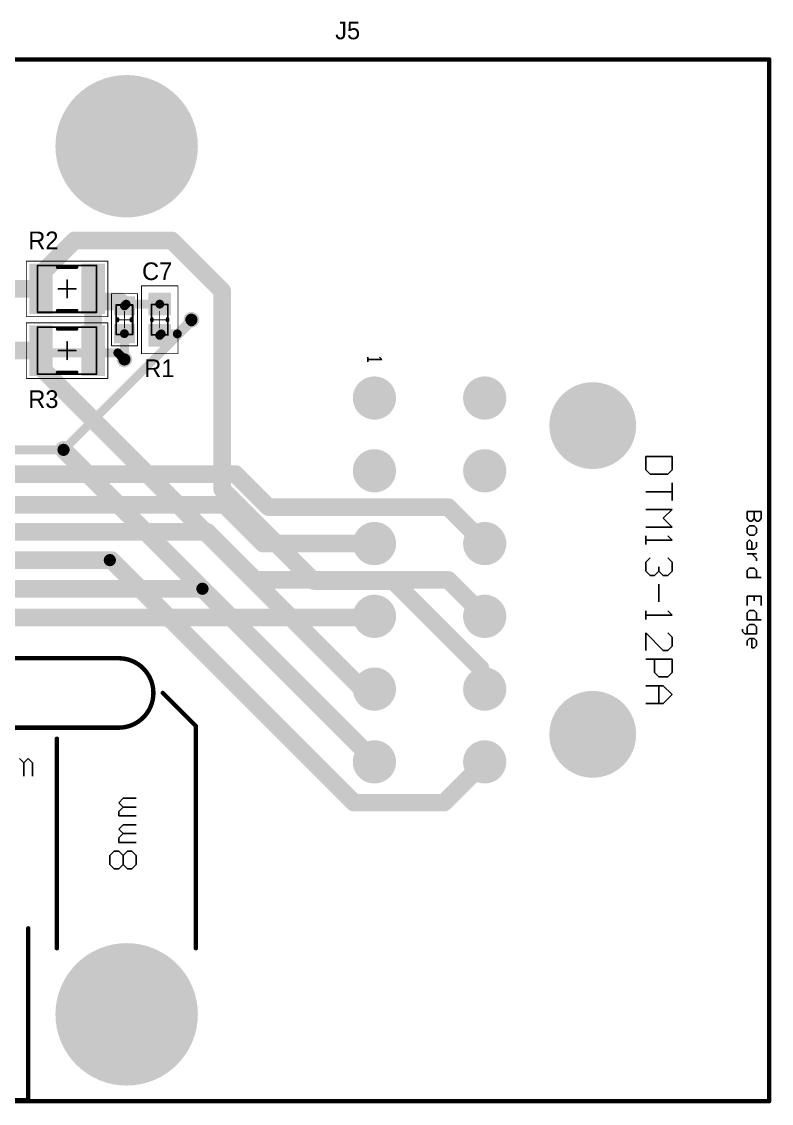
# Model space of a CAD drawing. Header units: millimetres. Extents: x 33 to 205, y 32 to 95.
# Drawn here: x 162.1 to 205.2, y 33 to 95.3 of the extents above; entities that cross this region are included whole.
import ezdxf

# ---------------------------------------------------------------- set-up
doc = ezdxf.new("R2010")
doc.units = ezdxf.units.MM
for name, color, linetype in [('BottomLayer', 5, 'Continuous'), ('BottomSolder', 6, 'Continuous'), ('Mechanical13', 56, 'Continuous'), ('Mechanical15', 56, 'Continuous'), ('Mechanical2', 216, 'Continuous'), ('MultiLayer', 9, 'Continuous'), ('PadHoleLayer', 156, 'Continuous'), ('TopLayer', 1, 'Continuous'), ('TopOverlay', 2, 'Continuous'), ('TopPaste', 8, 'Continuous'), ('TopSolder', 216, 'Continuous'), ('ViaHoleLayer', 16, 'Continuous')]:
    doc.layers.add(name, color=color, linetype=linetype)

# ---------------------------------------------------------------- blocks, each defined once
blk = doc.blocks.new('RESC1210_3225__N_37')
at = {"layer": 'Mechanical13', "const_width": 0.1}
for points in [[(1.7, 1.35), (-1.7, 1.35)], [(-1.7, 1.35), (-1.7, -1.35)], [(1.7, 1.35), (1.7, -1.35)], [(1.7, -1.35), (-1.7, -1.35)]]:
    blk.add_lwpolyline(points, dxfattribs=at)
at = {"layer": 'Mechanical13', "const_width": 0.05}
for points in [[(-1.725, 1.35, 1), (-1.675, 1.35, 1)], [(-1.725, 1.35, 1), (-1.675, 1.35, 1)], [(1.675, 1.35, 1), (1.725, 1.35, 1)], [(1.675, 1.35, 1), (1.725, 1.35, 1)], [(-1.725, -1.35, 1), (-1.675, -1.35, 1)], [(-1.725, -1.35, 1), (-1.675, -1.35, 1)], [(1.675, -1.35, 1), (1.725, -1.35, 1)], [(1.675, -1.35, 1), (1.725, -1.35, 1)]]:
    blk.add_lwpolyline(points, format="xyb", close=True, dxfattribs=at)
at = {"layer": 'Mechanical15'}
for points, const_width in [([(2.35, 1.6), (-2.35, 1.6)], 0.05), ([(-2.35, 1.6), (-2.35, -1.6)], 0.05), ([(2.35, 1.6), (2.35, -1.6)], 0.05), ([(0.5, 0), (-0.5, 0)], 0.1), ([(0, 0.5), (0, -0.5)], 0.1), ([(2.35, -1.6), (-2.35, -1.6)], 0.05)]:
    blk.add_lwpolyline(points, dxfattribs=dict(at, const_width=const_width))
for points, const_width in [([(-2.362, 1.6, 1), (-2.338, 1.6, 1)], 0.025), ([(-2.362, 1.6, 1), (-2.338, 1.6, 1)], 0.025), ([(2.338, 1.6, 1), (2.362, 1.6, 1)], 0.025), ([(2.338, 1.6, 1), (2.362, 1.6, 1)], 0.025), ([(-0.525, 0, 1), (-0.475, 0, 1)], 0.05), ([(-0.025, 0.5, 1), (0.025, 0.5, 1)], 0.05), ([(0.475, 0, 1), (0.525, 0, 1)], 0.05), ([(-0.025, -0.5, 1), (0.025, -0.5, 1)], 0.05), ([(-2.362, -1.6, 1), (-2.338, -1.6, 1)], 0.025), ([(-2.362, -1.6, 1), (-2.338, -1.6, 1)], 0.025), ([(2.338, -1.6, 1), (2.362, -1.6, 1)], 0.025), ([(2.338, -1.6, 1), (2.362, -1.6, 1)], 0.025)]:
    blk.add_lwpolyline(points, format="xyb", close=True, dxfattribs=dict(at, const_width=const_width))
at = {"layer": 'TopLayer'}
for points in [[(-0.925, -1.35), (-0.925, 1.35), (-2.075, -1.35), (-2.075, 1.35)], [(2.075, -1.35), (2.075, 1.35), (0.925, -1.35), (0.925, 1.35)]]:
    blk.add_solid(points, dxfattribs=at)
at = {"layer": 'TopOverlay', "const_width": 0.2}
for points in [[(0.55, 1.25), (-0.55, 1.25)], [(0.55, -1.25), (-0.55, -1.25)]]:
    blk.add_lwpolyline(points, dxfattribs=at)
at = {"layer": 'TopOverlay', "const_width": 0.1}
for points in [[(-0.6, 1.25, 1), (-0.5, 1.25, 1)], [(0.5, 1.25, 1), (0.6, 1.25, 1)], [(-0.6, -1.25, 1), (-0.5, -1.25, 1)], [(0.5, -1.25, 1), (0.6, -1.25, 1)]]:
    blk.add_lwpolyline(points, format="xyb", close=True, dxfattribs=at)
at = {"layer": 'TopPaste'}
for points in [[(-0.925, -1.35), (-0.925, 1.35), (-2.075, -1.35), (-2.075, 1.35)], [(2.075, -1.35), (2.075, 1.35), (0.925, -1.35), (0.925, 1.35)]]:
    blk.add_solid(points, dxfattribs=at)
at = {"layer": 'TopSolder'}
for points in [[(-0.823, -1.452), (-0.823, 1.452), (-2.177, -1.452), (-2.177, 1.452)], [(2.177, -1.452), (2.177, 1.452), (0.823, -1.452), (0.823, 1.452)]]:
    blk.add_solid(points, dxfattribs=at)
blk = doc.blocks.new('RESC1210_3225__N_39')
at = {"layer": 'Mechanical13', "const_width": 0.1}
for points in [[(1.7, 1.35), (-1.7, 1.35)], [(-1.7, 1.35), (-1.7, -1.35)], [(1.7, 1.35), (1.7, -1.35)], [(1.7, -1.35), (-1.7, -1.35)]]:
    blk.add_lwpolyline(points, dxfattribs=at)
at = {"layer": 'Mechanical13', "const_width": 0.05}
for points in [[(-1.725, 1.35, 1), (-1.675, 1.35, 1)], [(-1.725, 1.35, 1), (-1.675, 1.35, 1)], [(1.675, 1.35, 1), (1.725, 1.35, 1)], [(1.675, 1.35, 1), (1.725, 1.35, 1)], [(-1.725, -1.35, 1), (-1.675, -1.35, 1)], [(-1.725, -1.35, 1), (-1.675, -1.35, 1)], [(1.675, -1.35, 1), (1.725, -1.35, 1)], [(1.675, -1.35, 1), (1.725, -1.35, 1)]]:
    blk.add_lwpolyline(points, format="xyb", close=True, dxfattribs=at)
at = {"layer": 'Mechanical15'}
for points, const_width in [([(2.35, 1.6), (-2.35, 1.6)], 0.05), ([(-2.35, 1.6), (-2.35, -1.6)], 0.05), ([(2.35, 1.6), (2.35, -1.6)], 0.05), ([(0.5, 0), (-0.5, 0)], 0.1), ([(0, 0.5), (0, -0.5)], 0.1), ([(2.35, -1.6), (-2.35, -1.6)], 0.05)]:
    blk.add_lwpolyline(points, dxfattribs=dict(at, const_width=const_width))
for points, const_width in [([(-2.362, 1.6, 1), (-2.338, 1.6, 1)], 0.025), ([(-2.362, 1.6, 1), (-2.338, 1.6, 1)], 0.025), ([(2.338, 1.6, 1), (2.362, 1.6, 1)], 0.025), ([(2.338, 1.6, 1), (2.362, 1.6, 1)], 0.025), ([(-0.525, 0, 1), (-0.475, 0, 1)], 0.05), ([(-0.025, 0.5, 1), (0.025, 0.5, 1)], 0.05), ([(0.475, 0, 1), (0.525, 0, 1)], 0.05), ([(-0.025, -0.5, 1), (0.025, -0.5, 1)], 0.05), ([(-2.362, -1.6, 1), (-2.338, -1.6, 1)], 0.025), ([(-2.362, -1.6, 1), (-2.338, -1.6, 1)], 0.025), ([(2.338, -1.6, 1), (2.362, -1.6, 1)], 0.025), ([(2.338, -1.6, 1), (2.362, -1.6, 1)], 0.025)]:
    blk.add_lwpolyline(points, format="xyb", close=True, dxfattribs=dict(at, const_width=const_width))
at = {"layer": 'TopLayer'}
for points in [[(-0.925, -1.35), (-0.925, 1.35), (-2.075, -1.35), (-2.075, 1.35)], [(2.075, -1.35), (2.075, 1.35), (0.925, -1.35), (0.925, 1.35)]]:
    blk.add_solid(points, dxfattribs=at)
at = {"layer": 'TopOverlay', "const_width": 0.2}
for points in [[(0.55, 1.25), (-0.55, 1.25)], [(0.55, -1.25), (-0.55, -1.25)]]:
    blk.add_lwpolyline(points, dxfattribs=at)
at = {"layer": 'TopOverlay', "const_width": 0.1}
for points in [[(-0.6, 1.25, 1), (-0.5, 1.25, 1)], [(0.5, 1.25, 1), (0.6, 1.25, 1)], [(-0.6, -1.25, 1), (-0.5, -1.25, 1)], [(0.5, -1.25, 1), (0.6, -1.25, 1)]]:
    blk.add_lwpolyline(points, format="xyb", close=True, dxfattribs=at)
at = {"layer": 'TopPaste'}
for points in [[(-0.925, -1.35), (-0.925, 1.35), (-2.075, -1.35), (-2.075, 1.35)], [(2.075, -1.35), (2.075, 1.35), (0.925, -1.35), (0.925, 1.35)]]:
    blk.add_solid(points, dxfattribs=at)
at = {"layer": 'TopSolder'}
for points in [[(-0.823, -1.452), (-0.823, 1.452), (-2.177, -1.452), (-2.177, 1.452)], [(2.177, -1.452), (2.177, 1.452), (0.823, -1.452), (0.823, 1.452)]]:
    blk.add_solid(points, dxfattribs=at)
blk = doc.blocks.new('RESC0603_1608__N_41')
at = {"layer": 'Mechanical13', "const_width": 0.1}
for points in [[(-0.85, 0.475), (0.85, 0.475)], [(-0.85, 0.475), (-0.85, -0.475)], [(0.85, 0.475), (0.85, -0.475)], [(-0.85, -0.475), (0.85, -0.475)]]:
    blk.add_lwpolyline(points, dxfattribs=at)
at = {"layer": 'Mechanical13', "const_width": 0.05}
for points in [[(-0.875, 0.475, 1), (-0.825, 0.475, 1)], [(-0.875, 0.475, 1), (-0.825, 0.475, 1)], [(0.825, 0.475, 1), (0.875, 0.475, 1)], [(0.825, 0.475, 1), (0.875, 0.475, 1)], [(-0.875, -0.475, 1), (-0.825, -0.475, 1)], [(-0.875, -0.475, 1), (-0.825, -0.475, 1)], [(0.825, -0.475, 1), (0.875, -0.475, 1)], [(0.825, -0.475, 1), (0.875, -0.475, 1)]]:
    blk.add_lwpolyline(points, format="xyb", close=True, dxfattribs=at)
at = {"layer": 'Mechanical15', "const_width": 0.05}
for points in [[(-1.5, 0.75), (1.5, 0.75)], [(-1.5, 0.75), (-1.5, -0.75)], [(1.5, 0.75), (1.5, -0.75)], [(-0.475, 0), (0.475, 0)], [(0, 0.475), (0, -0.475)], [(-1.5, -0.75), (1.5, -0.75)]]:
    blk.add_lwpolyline(points, dxfattribs=at)
at = {"layer": 'Mechanical15', "const_width": 0.025}
for points in [[(-1.512, 0.75, 1), (-1.488, 0.75, 1)], [(-1.512, 0.75, 1), (-1.488, 0.75, 1)], [(1.488, 0.75, 1), (1.513, 0.75, 1)], [(1.488, 0.75, 1), (1.513, 0.75, 1)], [(-0.487, 0, 1), (-0.462, 0, 1)], [(-0.012, 0.475, 1), (0.013, 0.475, 1)], [(0.463, 0, 1), (0.488, 0, 1)], [(-0.012, -0.475, 1), (0.013, -0.475, 1)], [(-1.512, -0.75, 1), (-1.488, -0.75, 1)], [(-1.512, -0.75, 1), (-1.488, -0.75, 1)], [(1.488, -0.75, 1), (1.513, -0.75, 1)], [(1.488, -0.75, 1), (1.513, -0.75, 1)]]:
    blk.add_lwpolyline(points, format="xyb", close=True, dxfattribs=at)
at = {"layer": 'TopLayer'}
for points in [[(-0.35, -0.5), (-0.35, 0.5), (-1.25, -0.5), (-1.25, 0.5)], [(1.25, -0.5), (1.25, 0.5), (0.35, -0.5), (0.35, 0.5)]]:
    blk.add_solid(points, dxfattribs=at)
at = {"layer": 'TopOverlay', "const_width": 0.2}
for points in [[(-0.05, 0.4), (0.05, 0.4)], [(-0.05, -0.4), (0.05, -0.4)]]:
    blk.add_lwpolyline(points, dxfattribs=at)
at = {"layer": 'TopOverlay', "const_width": 0.1}
for points in [[(-0.1, 0.4, 1), (0, 0.4, 1)], [(0, 0.4, 1), (0.1, 0.4, 1)], [(-0.1, -0.4, 1), (0, -0.4, 1)], [(0, -0.4, 1), (0.1, -0.4, 1)]]:
    blk.add_lwpolyline(points, format="xyb", close=True, dxfattribs=at)
at = {"layer": 'TopPaste'}
for points in [[(-0.35, -0.5), (-0.35, 0.5), (-1.25, -0.5), (-1.25, 0.5)], [(1.25, -0.5), (1.25, 0.5), (0.35, -0.5), (0.35, 0.5)]]:
    blk.add_solid(points, dxfattribs=at)
at = {"layer": 'TopSolder'}
for points in [[(-0.248, -0.602), (-0.248, 0.602), (-1.352, -0.602), (-1.352, 0.602)], [(1.352, -0.602), (1.352, 0.602), (0.248, -0.602), (0.248, 0.602)]]:
    blk.add_solid(points, dxfattribs=at)
blk = doc.blocks.new('DTM13_12PA_55')
at = {"layer": 'BottomLayer', "const_width": 1.143}
for points in [[(-11.049, -6.223, 1), (-9.906, -6.223, 1)], [(-6.858, -6.223, 1), (-5.715, -6.223, 1)], [(-2.667, -6.223, 1), (-1.524, -6.223, 1)], [(1.524, -6.223, 1), (2.667, -6.223, 1)], [(5.715, -6.223, 1), (6.858, -6.223, 1)], [(9.906, -6.223, 1), (11.049, -6.223, 1)], [(-11.049, -12.573, 1), (-9.906, -12.573, 1)], [(-6.858, -12.573, 1), (-5.715, -12.573, 1)], [(-2.667, -12.573, 1), (-1.524, -12.573, 1)], [(1.524, -12.573, 1), (2.667, -12.573, 1)], [(5.715, -12.573, 1), (6.858, -12.573, 1)], [(9.906, -12.573, 1), (11.049, -12.573, 1)]]:
    blk.add_lwpolyline(points, format="xyb", close=True, dxfattribs=at)
at = {"layer": 'BottomSolder'}
for points, const_width in [([(-10.14, 0, 1), (-7.64, 0, 1)], 2.5), ([(7.64, 0, 1), (10.14, 0, 1)], 2.5), ([(-11.1, -6.223, 1), (-9.855, -6.223, 1)], 1.245), ([(-6.909, -6.223, 1), (-5.664, -6.223, 1)], 1.245), ([(-2.718, -6.223, 1), (-1.473, -6.223, 1)], 1.245), ([(1.473, -6.223, 1), (2.718, -6.223, 1)], 1.245), ([(5.664, -6.223, 1), (6.909, -6.223, 1)], 1.245), ([(9.855, -6.223, 1), (11.1, -6.223, 1)], 1.245), ([(-11.1, -12.573, 1), (-9.855, -12.573, 1)], 1.245), ([(-6.909, -12.573, 1), (-5.664, -12.573, 1)], 1.245), ([(-2.718, -12.573, 1), (-1.473, -12.573, 1)], 1.245), ([(1.473, -12.573, 1), (2.718, -12.573, 1)], 1.245), ([(5.664, -12.573, 1), (6.909, -12.573, 1)], 1.245), ([(9.855, -12.573, 1), (11.1, -12.573, 1)], 1.245)]:
    blk.add_lwpolyline(points, format="xyb", close=True, dxfattribs=dict(at, const_width=const_width))
at = {"layer": 'MultiLayer', "const_width": 1.143}
for points in [[(-11.049, -6.223, 1), (-9.906, -6.223, 1)], [(-6.858, -6.223, 1), (-5.715, -6.223, 1)], [(-2.667, -6.223, 1), (-1.524, -6.223, 1)], [(1.524, -6.223, 1), (2.667, -6.223, 1)], [(5.715, -6.223, 1), (6.858, -6.223, 1)], [(9.906, -6.223, 1), (11.049, -6.223, 1)], [(-11.049, -12.573, 1), (-9.906, -12.573, 1)], [(-6.858, -12.573, 1), (-5.715, -12.573, 1)], [(-2.667, -12.573, 1), (-1.524, -12.573, 1)], [(1.524, -12.573, 1), (2.667, -12.573, 1)], [(5.715, -12.573, 1), (6.858, -12.573, 1)], [(9.906, -12.573, 1), (11.049, -12.573, 1)]]:
    blk.add_lwpolyline(points, format="xyb", close=True, dxfattribs=at)
at = {"layer": 'PadHoleLayer'}
for points, const_width in [([(-9.64, 0, 1), (-8.14, 0, 1)], 1.5), ([(8.14, 0, 1), (9.64, 0, 1)], 1.5), ([(-10.763, -6.223, 1), (-10.192, -6.223, 1)], 0.571), ([(-6.572, -6.223, 1), (-6.001, -6.223, 1)], 0.571), ([(-2.381, -6.223, 1), (-1.81, -6.223, 1)], 0.571), ([(1.81, -6.223, 1), (2.381, -6.223, 1)], 0.571), ([(6.001, -6.223, 1), (6.572, -6.223, 1)], 0.571), ([(10.192, -6.223, 1), (10.763, -6.223, 1)], 0.571), ([(-10.763, -12.573, 1), (-10.192, -12.573, 1)], 0.571), ([(-6.572, -12.573, 1), (-6.001, -12.573, 1)], 0.571), ([(-2.381, -12.573, 1), (-1.81, -12.573, 1)], 0.571), ([(1.81, -12.573, 1), (2.381, -12.573, 1)], 0.571), ([(6.001, -12.573, 1), (6.572, -12.573, 1)], 0.571), ([(10.192, -12.573, 1), (10.763, -12.573, 1)], 0.571)]:
    blk.add_lwpolyline(points, format="xyb", close=True, dxfattribs=dict(at, const_width=const_width))
at = {"layer": 'TopLayer', "const_width": 1.143}
for points in [[(-11.049, -6.223, 1), (-9.906, -6.223, 1)], [(-6.858, -6.223, 1), (-5.715, -6.223, 1)], [(-2.667, -6.223, 1), (-1.524, -6.223, 1)], [(1.524, -6.223, 1), (2.667, -6.223, 1)], [(5.715, -6.223, 1), (6.858, -6.223, 1)], [(9.906, -6.223, 1), (11.049, -6.223, 1)], [(-11.049, -12.573, 1), (-9.906, -12.573, 1)], [(-6.858, -12.573, 1), (-5.715, -12.573, 1)], [(-2.667, -12.573, 1), (-1.524, -12.573, 1)], [(1.524, -12.573, 1), (2.667, -12.573, 1)], [(5.715, -12.573, 1), (6.858, -12.573, 1)], [(9.906, -12.573, 1), (11.049, -12.573, 1)]]:
    blk.add_lwpolyline(points, format="xyb", close=True, dxfattribs=at)
at = {"layer": 'TopOverlay'}
for p, q in [((-3.937, 9.703), (-3.937, 8.89)), ((-3.531, 9.703), (-3.937, 9.703)), ((-3.395, 9.567), (-3.531, 9.703)), ((-3.531, 9.296), (-3.395, 9.432)), ((-3.395, 9.432), (-3.395, 9.567)), ((-2.989, 9.432), (-3.124, 9.296)), ((-2.718, 9.432), (-2.989, 9.432)), ((-2.583, 9.296), (-2.718, 9.432)), ((-2.177, 9.432), (-1.906, 9.432)), ((-1.906, 9.432), (-1.77, 9.296)), ((-1.499, 9.432), (-1.499, 8.89)), ((-1.364, 9.296), (-1.229, 9.432)), ((-1.229, 9.432), (-1.093, 9.432)), ((-0.687, 9.296), (-0.551, 9.432)), ((-0.551, 9.432), (-0.145, 9.432)), ((-0.145, 9.703), (-0.145, 8.89)), ((1.48, 9.703), (0.938, 9.703)), ((0.938, 9.703), (0.938, 8.89)), ((1.751, 9.296), (1.886, 9.432)), ((1.886, 9.432), (2.292, 9.432)), ((2.292, 9.703), (2.292, 8.89)), ((2.699, 9.432), (2.563, 9.296)), ((3.105, 9.432), (2.699, 9.432)), ((3.105, 8.755), (3.105, 9.432)), ((3.376, 9.296), (3.511, 9.432)), ((3.511, 9.432), (3.782, 9.432)), ((3.782, 9.432), (3.918, 9.296)), ((-3.531, 9.296), (-3.937, 9.296)), ((-3.937, 9.296), (-3.531, 9.296)), ((-3.937, 8.89), (-3.531, 8.89)), ((-3.395, 9.161), (-3.531, 9.296)), ((-3.531, 8.89), (-3.395, 9.025)), ((-3.395, 9.025), (-3.395, 9.161)), ((-3.124, 9.296), (-3.124, 9.025)), ((-3.124, 9.025), (-2.989, 8.89)), ((-2.989, 8.89), (-2.718, 8.89)), ((-2.718, 8.89), (-2.583, 9.025)), ((-2.583, 9.025), (-2.583, 9.296)), ((-2.312, 9.025), (-2.177, 9.161)), ((-2.177, 8.89), (-2.312, 9.025)), ((-2.177, 9.161), (-1.77, 9.161)), ((-1.77, 8.89), (-2.177, 8.89)), ((-1.77, 9.296), (-1.77, 8.89)), ((-1.499, 9.161), (-1.364, 9.296)), ((-1.499, 8.89), (-1.499, 9.161)), ((-0.687, 9.025), (-0.687, 9.296)), ((-0.551, 8.89), (-0.687, 9.025)), ((-0.145, 8.89), (-0.551, 8.89)), ((0.938, 9.296), (1.209, 9.296)), ((0.938, 8.89), (1.48, 8.89)), ((1.751, 9.025), (1.751, 9.296)), ((1.886, 8.89), (1.751, 9.025)), ((2.292, 8.89), (1.886, 8.89)), ((2.563, 9.296), (2.563, 9.025)), ((2.563, 9.025), (2.699, 8.89)), ((2.699, 8.89), (3.105, 8.89)), ((2.97, 8.619), (3.105, 8.755)), ((3.376, 9.025), (3.376, 9.296)), ((3.918, 9.161), (3.376, 9.161)), ((3.511, 8.89), (3.376, 9.025)), ((3.782, 8.89), (3.511, 8.89)), ((3.918, 9.296), (3.918, 9.161)), ((2.834, 8.619), (2.97, 8.619)), ((-7.112, 4.572), (-7.112, 3.048)), ((-6.35, 4.572), (-7.112, 4.572)), ((-6.096, 4.318), (-6.35, 4.572)), ((-5.588, 4.572), (-4.573, 4.572)), ((-4.573, 4.572), (-5.081, 4.572)), ((-5.081, 4.572), (-5.081, 3.048)), ((-4.065, 3.048), (-4.065, 4.572)), ((-4.065, 4.572), (-3.557, 4.064)), ((-3.557, 4.064), (-3.049, 4.572)), ((-3.049, 4.572), (-3.049, 3.048)), ((-2.288, 4.572), (-2.541, 4.318)), ((-2.288, 3.048), (-2.288, 4.572)), ((-1.272, 4.318), (-1.018, 4.572)), ((-1.018, 4.572), (-0.51, 4.572)), ((-0.51, 4.572), (-0.256, 4.318)), ((2.029, 4.572), (1.775, 4.318)), ((2.029, 3.048), (2.029, 4.572)), ((3.299, 4.572), (3.045, 4.318)), ((3.806, 4.572), (3.299, 4.572)), ((4.06, 4.318), (3.806, 4.572)), ((4.568, 3.048), (4.568, 4.572)), ((4.568, 4.572), (5.33, 4.572)), ((5.33, 4.572), (5.584, 4.318)), ((6.092, 4.064), (6.6, 4.572)), ((6.6, 4.572), (7.107, 4.064)), ((-6.096, 3.302), (-6.096, 4.318)), ((-0.51, 3.81), (-0.764, 3.81)), ((-0.764, 3.81), (-0.51, 3.81)), ((-0.256, 4.064), (-0.51, 3.81)), ((-0.51, 3.81), (-0.256, 3.556)), ((-0.256, 4.318), (-0.256, 4.064)), ((0.252, 3.81), (1.267, 3.81)), ((3.045, 3.048), (4.06, 4.064)), ((4.06, 4.064), (4.06, 4.318)), ((5.584, 3.81), (5.33, 3.556)), ((5.584, 4.318), (5.584, 3.81)), ((6.092, 3.048), (6.092, 4.064)), ((7.107, 3.81), (6.092, 3.81)), ((7.107, 4.064), (7.107, 3.048)), ((7.107, 3.048), (7.107, 3.81)), ((-6.35, 3.048), (-6.096, 3.302)), ((-1.018, 3.048), (-1.272, 3.302)), ((-0.256, 3.302), (-0.51, 3.048)), ((-0.256, 3.556), (-0.256, 3.302)), ((5.33, 3.556), (4.568, 3.556)), ((-7.112, 3.048), (-6.35, 3.048)), ((-2.541, 3.048), (-2.034, 3.048)), ((-2.034, 3.048), (-2.288, 3.048)), ((-0.51, 3.048), (-1.018, 3.048)), ((1.775, 3.048), (2.283, 3.048)), ((2.283, 3.048), (2.029, 3.048)), ((4.06, 3.048), (3.045, 3.048)), ((-12.692, -12.141), (-12.827, -12.277)), ((-12.692, -12.954), (-12.692, -12.141)), ((-12.827, -12.954), (-12.556, -12.954)), ((-12.556, -12.954), (-12.692, -12.954))]:
    blk.add_line(p, q, dxfattribs=at)
at = {"layer": 'TopOverlay', "const_width": 0.254}
blk.add_lwpolyline([(8.89, 10.16), (-8.89, 10.16)], dxfattribs=at)
at = {"layer": 'TopOverlay', "const_width": 0.127}
for points in [[(-8.953, 10.16, 1), (-8.826, 10.16, 1)], [(8.826, 10.16, 1), (8.953, 10.16, 1)]]:
    blk.add_lwpolyline(points, format="xyb", close=True, dxfattribs=at)
at = {"layer": 'TopSolder'}
for points, const_width in [([(-10.14, 0, 1), (-7.64, 0, 1)], 2.5), ([(7.64, 0, 1), (10.14, 0, 1)], 2.5), ([(-11.1, -6.223, 1), (-9.855, -6.223, 1)], 1.245), ([(-6.909, -6.223, 1), (-5.664, -6.223, 1)], 1.245), ([(-2.718, -6.223, 1), (-1.473, -6.223, 1)], 1.245), ([(1.473, -6.223, 1), (2.718, -6.223, 1)], 1.245), ([(5.664, -6.223, 1), (6.909, -6.223, 1)], 1.245), ([(9.855, -6.223, 1), (11.1, -6.223, 1)], 1.245), ([(-11.1, -12.573, 1), (-9.855, -12.573, 1)], 1.245), ([(-6.909, -12.573, 1), (-5.664, -12.573, 1)], 1.245), ([(-2.718, -12.573, 1), (-1.473, -12.573, 1)], 1.245), ([(1.473, -12.573, 1), (2.718, -12.573, 1)], 1.245), ([(5.664, -12.573, 1), (6.909, -12.573, 1)], 1.245), ([(9.855, -12.573, 1), (11.1, -12.573, 1)], 1.245)]:
    blk.add_lwpolyline(points, format="xyb", close=True, dxfattribs=dict(at, const_width=const_width))
blk = doc.blocks.new('MICROFIT_2X2_R_TH_57')
at = {"layer": 'BottomLayer', "const_width": 1.016}
for points in [[(-2.008, 7.32, 1), (-0.992, 7.32, 1)], [(0.992, 7.32, 1), (2.008, 7.32, 1)], [(-2.008, 4.318, 1), (-0.992, 4.318, 1)], [(0.992, 4.318, 1), (2.008, 4.318, 1)]]:
    blk.add_lwpolyline(points, format="xyb", close=True, dxfattribs=at)
at = {"layer": 'BottomSolder'}
for points, const_width in [([(-2.059, 7.32, 1), (-0.941, 7.32, 1)], 1.118), ([(0.941, 7.32, 1), (2.059, 7.32, 1)], 1.118), ([(-2.059, 4.318, 1), (-0.941, 4.318, 1)], 1.118), ([(0.941, 4.318, 1), (2.059, 4.318, 1)], 1.118), ([(-0.877, 0, 1), (0.877, 0, 1)], 1.754)]:
    blk.add_lwpolyline(points, format="xyb", close=True, dxfattribs=dict(at, const_width=const_width))
at = {"layer": 'MultiLayer', "const_width": 1.016}
for points in [[(-2.008, 7.32, 1), (-0.992, 7.32, 1)], [(0.992, 7.32, 1), (2.008, 7.32, 1)], [(-2.008, 4.318, 1), (-0.992, 4.318, 1)], [(0.992, 4.318, 1), (2.008, 4.318, 1)]]:
    blk.add_lwpolyline(points, format="xyb", close=True, dxfattribs=at)
at = {"layer": 'PadHoleLayer'}
for points, const_width in [([(-1.754, 7.32, 1), (-1.246, 7.32, 1)], 0.508), ([(1.246, 7.32, 1), (1.754, 7.32, 1)], 0.508), ([(-1.754, 4.318, 1), (-1.246, 4.318, 1)], 0.508), ([(1.246, 4.318, 1), (1.754, 4.318, 1)], 0.508), ([(-0.75, 0, 1), (0.75, 0, 1)], 1.5)]:
    blk.add_lwpolyline(points, format="xyb", close=True, dxfattribs=dict(at, const_width=const_width))
at = {"layer": 'TopLayer', "const_width": 1.016}
for points in [[(-2.008, 7.32, 1), (-0.992, 7.32, 1)], [(0.992, 7.32, 1), (2.008, 7.32, 1)], [(-2.008, 4.318, 1), (-0.992, 4.318, 1)], [(0.992, 4.318, 1), (2.008, 4.318, 1)]]:
    blk.add_lwpolyline(points, format="xyb", close=True, dxfattribs=at)
at = {"layer": 'TopOverlay', "const_width": 0.254}
for points in [[(-3, 9.398), (3, 9.398)], [(-4.826, -4.572), (-4.826, 5.334)], [(4.826, -4.572), (4.826, 5.334)], [(-4.826, -4.572), (4.826, -4.572)]]:
    blk.add_lwpolyline(points, dxfattribs=at)
at = {"layer": 'TopOverlay', "const_width": 0.127}
for points in [[(-3.063, 9.398, 1), (-2.936, 9.398, 1)], [(2.936, 9.398, 1), (3.063, 9.398, 1)], [(-4.889, 5.334, 1), (-4.762, 5.334, 1)], [(4.762, 5.334, 1), (4.889, 5.334, 1)], [(-4.889, -4.572, 1), (-4.762, -4.572, 1)], [(-4.889, -4.572, 1), (-4.762, -4.572, 1)], [(4.762, -4.572, 1), (4.889, -4.572, 1)], [(4.762, -4.572, 1), (4.889, -4.572, 1)]]:
    blk.add_lwpolyline(points, format="xyb", close=True, dxfattribs=at)
at = {"layer": 'TopSolder'}
for points, const_width in [([(-2.059, 7.32, 1), (-0.941, 7.32, 1)], 1.118), ([(0.941, 7.32, 1), (2.059, 7.32, 1)], 1.118), ([(-2.059, 4.318, 1), (-0.941, 4.318, 1)], 1.118), ([(0.941, 4.318, 1), (2.059, 4.318, 1)], 1.118), ([(-0.877, 0, 1), (0.877, 0, 1)], 1.754)]:
    blk.add_lwpolyline(points, format="xyb", close=True, dxfattribs=dict(at, const_width=const_width))
blk = doc.blocks.new('CAPC0603_1608_100_M_60')
at = {"layer": 'Mechanical13', "const_width": 0.1}
for points in [[(-0.875, 0.475), (-0.875, -0.475)], [(-0.875, 0.475), (0.875, 0.475)], [(0.875, 0.475), (0.875, -0.475)], [(-0.875, -0.475), (0.875, -0.475)]]:
    blk.add_lwpolyline(points, dxfattribs=at)
at = {"layer": 'Mechanical13', "const_width": 0.05}
for points in [[(-0.9, 0.475, 1), (-0.85, 0.475, 1)], [(-0.9, 0.475, 1), (-0.85, 0.475, 1)], [(0.85, 0.475, 1), (0.9, 0.475, 1)], [(0.85, 0.475, 1), (0.9, 0.475, 1)], [(-0.9, -0.475, 1), (-0.85, -0.475, 1)], [(-0.9, -0.475, 1), (-0.85, -0.475, 1)], [(0.85, -0.475, 1), (0.9, -0.475, 1)], [(0.85, -0.475, 1), (0.9, -0.475, 1)]]:
    blk.add_lwpolyline(points, format="xyb", close=True, dxfattribs=at)
at = {"layer": 'Mechanical15', "const_width": 0.05}
for points in [[(-1.95, 1.05), (-1.95, -1.05)], [(-1.95, 1.05), (1.95, 1.05)], [(1.95, 1.05), (1.95, -1.05)], [(-0.475, 0), (0.475, 0)], [(0, 0.475), (0, -0.475)], [(-1.95, -1.05), (1.95, -1.05)]]:
    blk.add_lwpolyline(points, dxfattribs=at)
at = {"layer": 'Mechanical15', "const_width": 0.025}
for points in [[(-1.962, 1.05, 1), (-1.937, 1.05, 1)], [(-1.962, 1.05, 1), (-1.937, 1.05, 1)], [(1.938, 1.05, 1), (1.963, 1.05, 1)], [(1.938, 1.05, 1), (1.963, 1.05, 1)], [(-0.487, 0, 1), (-0.462, 0, 1)], [(-0.012, 0.475, 1), (0.013, 0.475, 1)], [(0.463, 0, 1), (0.488, 0, 1)], [(-0.012, -0.475, 1), (0.013, -0.475, 1)], [(-1.962, -1.05, 1), (-1.937, -1.05, 1)], [(-1.962, -1.05, 1), (-1.937, -1.05, 1)], [(1.938, -1.05, 1), (1.963, -1.05, 1)], [(1.938, -1.05, 1), (1.963, -1.05, 1)]]:
    blk.add_lwpolyline(points, format="xyb", close=True, dxfattribs=at)
at = {"layer": 'TopLayer'}
for points in [[(-0.35, -0.55), (-0.35, 0.55), (-1.45, -0.55), (-1.45, 0.55)], [(1.45, -0.55), (1.45, 0.55), (0.35, -0.55), (0.35, 0.55)]]:
    blk.add_solid(points, dxfattribs=at)
at = {"layer": 'TopOverlay', "const_width": 0.2}
for points in [[(-0.05, 0.45), (0.05, 0.45)], [(-0.05, -0.45), (0.05, -0.45)]]:
    blk.add_lwpolyline(points, dxfattribs=at)
at = {"layer": 'TopOverlay', "const_width": 0.1}
for points in [[(-0.1, 0.45, 1), (0, 0.45, 1)], [(0, 0.45, 1), (0.1, 0.45, 1)], [(-0.1, -0.45, 1), (0, -0.45, 1)], [(0, -0.45, 1), (0.1, -0.45, 1)]]:
    blk.add_lwpolyline(points, format="xyb", close=True, dxfattribs=at)
at = {"layer": 'TopPaste'}
for points in [[(-0.35, -0.55), (-0.35, 0.55), (-1.45, -0.55), (-1.45, 0.55)], [(1.45, -0.55), (1.45, 0.55), (0.35, -0.55), (0.35, 0.55)]]:
    blk.add_solid(points, dxfattribs=at)
at = {"layer": 'TopSolder'}
for points in [[(-0.248, -0.652), (-0.248, 0.652), (-1.552, -0.652), (-1.552, 0.652)], [(1.552, -0.652), (1.552, 0.652), (0.248, -0.652), (0.248, 0.652)]]:
    blk.add_solid(points, dxfattribs=at)

msp = doc.modelspace()

# ---------------------------------------------------------------- linework, layer by layer
at = {"layer": 'BottomLayer'}
for points, const_width in [([(166.1, 88.1, 1), (170.1, 88.1, 1)], 4), ([(171.656, 78.105, 1), (172.006, 78.105, 1)], 0.35), ([(171.704, 78.105, 1), (171.958, 78.105, 1)], 0.254), ([(171.704, 77.978, 1), (171.958, 77.978, 1)], 0.254), ([(171.704, 77.978, 1), (171.958, 77.978, 1)], 0.254), ([(167.464, 76.2, 1), (167.718, 76.2, 1)], 0.254), ([(167.464, 76.2, 1), (167.718, 76.2, 1)], 0.254), ([(167.797, 75.819, 1), (168.147, 75.819, 1)], 0.35), ([(167.845, 75.819, 1), (168.099, 75.819, 1)], 0.254), ([(164.29, 70.612, 1), (164.64, 70.612, 1)], 0.35), ([(164.338, 70.612, 1), (164.592, 70.612, 1)], 0.254), ([(174.117, 69.215, 1), (174.625, 69.215, 1)], 0.508), ([(174.117, 69.215, 1), (174.625, 69.215, 1)], 0.508), ([(173.482, 67.437, 1), (173.99, 67.437, 1)], 0.508), ([(173.482, 67.437, 1), (173.99, 67.437, 1)], 0.508), ([(176.022, 67.31, 1), (176.53, 67.31, 1)], 0.508), ([(176.022, 67.31, 1), (176.53, 67.31, 1)], 0.508), ([(186.373, 67.31, 1), (186.881, 67.31, 1)], 0.508), ([(186.373, 67.31, 1), (186.881, 67.31, 1)], 0.508), ([(172.496, 65.883, 1), (173.004, 65.883, 1)], 0.508), ([(172.496, 65.883, 1), (173.004, 65.883, 1)], 0.508), ([(175.704, 65.214, 1), (176.213, 65.214, 1)], 0.508), ([(175.704, 65.214, 1), (176.213, 65.214, 1)], 0.508), ([(182.118, 65.214, 1), (182.626, 65.214, 1)], 0.508), ([(188.468, 65.214, 1), (188.976, 65.214, 1)], 0.508), ([(166.878, 64.262, 1), (167.386, 64.262, 1)], 0.508), ([(166.957, 64.262, 1), (167.307, 64.262, 1)], 0.35), ([(175.26, 63.119, 1), (175.768, 63.119, 1)], 0.508), ([(175.26, 63.119, 1), (175.768, 63.119, 1)], 0.508), ([(186.373, 63.119, 1), (186.881, 63.119, 1)], 0.508), ([(186.373, 63.119, 1), (186.881, 63.119, 1)], 0.508), ([(172.212, 62.611, 1), (172.72, 62.611, 1)], 0.508), ([(172.291, 62.611, 1), (172.641, 62.611, 1)], 0.35), ([(182.054, 60.96, 1), (182.562, 60.96, 1)], 0.508), ([(182.054, 60.96, 1), (182.562, 60.96, 1)], 0.508), ([(182.118, 61.023, 1), (182.626, 61.023, 1)], 0.508), ([(188.468, 61.023, 1), (188.976, 61.023, 1)], 0.508), ([(166.1, 38.1, 1), (170.1, 38.1, 1)], 4)]:
    msp.add_lwpolyline(points, format="xyb", close=True, dxfattribs=dict(at, const_width=const_width))
for points, const_width in [([(164.465, 70.612), (171.831, 77.978)], 0.508), ([(171.831, 77.978), (171.831, 78.105)], 0.508), ([(150.241, 76.2), (167.591, 76.2)], 0.508), ([(167.591, 76.2), (167.972, 75.819)], 0.508), ([(139.08, 69.215), (174.371, 69.215)], 1.016), ([(174.371, 69.215), (176.276, 67.31)], 1.016), ([(138.494, 67.437), (173.736, 67.437)], 1.016), ([(173.736, 67.437), (175.958, 65.214)], 1.016), ([(176.276, 67.31), (186.626, 67.31)], 1.016), ([(186.626, 67.31), (188.722, 65.214)], 1.016), ([(137.679, 65.883), (172.75, 65.883)], 1.016), ([(172.75, 65.883), (175.514, 63.119)], 1.016), ([(175.958, 65.214), (182.372, 65.214)], 1.016), ([(95.377, 64.262), (167.132, 64.262)], 1.016), ([(175.514, 63.119), (186.626, 63.119)], 1.016), ([(186.626, 63.119), (188.722, 61.023)], 1.016), ([(95.504, 62.611), (172.466, 62.611)], 1.016), ([(44.99, 60.96), (182.309, 60.96)], 1.016), ([(182.309, 60.96), (182.372, 61.023)], 1.016)]:
    msp.add_lwpolyline(points, dxfattribs=dict(at, const_width=const_width))
at = {"layer": 'BottomSolder'}
for points, const_width in [([(166.049, 88.1, 1), (170.151, 88.1, 1)], 4.102), ([(171.605, 78.105, 1), (172.057, 78.105, 1)], 0.452), ([(167.746, 75.819, 1), (168.198, 75.819, 1)], 0.452), ([(164.239, 70.612, 1), (164.691, 70.612, 1)], 0.452), ([(166.906, 64.262, 1), (167.358, 64.262, 1)], 0.452), ([(172.24, 62.611, 1), (172.692, 62.611, 1)], 0.452), ([(166.049, 38.1, 1), (170.151, 38.1, 1)], 4.102)]:
    msp.add_lwpolyline(points, format="xyb", close=True, dxfattribs=dict(at, const_width=const_width))
at = {"layer": 'Mechanical2', "const_width": 0.254}
for points in [[(38.1, 93.1), (205.105, 93.1)], [(205.105, 33.1), (205.105, 93.1)], [(103.981, 58.61), (167.64, 58.61)], [(103.981, 54.61), (167.64, 54.61)], [(38.1, 33.1), (205.105, 33.1)]]:
    msp.add_lwpolyline(points, dxfattribs=at)
at = {"layer": 'Mechanical2', "const_width": 0.127}
for points in [[(205.042, 93.1, 1), (205.169, 93.1, 1)], [(205.042, 93.1, 1), (205.169, 93.1, 1)], [(167.577, 58.61, 1), (167.703, 58.61, 1)], [(167.577, 58.61, 1), (167.703, 58.61, 1)], [(167.577, 54.61, 1), (167.703, 54.61, 1)], [(167.577, 54.61, 1), (167.703, 54.61, 1)], [(205.042, 33.1, 1), (205.169, 33.1, 1)], [(205.042, 33.1, 1), (205.169, 33.1, 1)]]:
    msp.add_lwpolyline(points, format="xyb", close=True, dxfattribs=at)
at = {"layer": 'Mechanical2', "const_width": 0.254}
msp.add_lwpolyline([(167.64, 58.61, -1), (167.64, 54.61)], format="xyb", dxfattribs=at)
at = {"layer": 'MultiLayer'}
for p, q in [((103.981, 58.61), (167.64, 58.61)), ((167.64, 58.61), (167.837, 58.61)), ((167.837, 58.61), (168.223, 58.533)), ((168.223, 58.533), (168.587, 58.382)), ((168.587, 58.382), (168.915, 58.164)), ((168.915, 58.164), (169.194, 57.885)), ((169.194, 57.885), (169.412, 57.557)), ((169.412, 57.557), (169.563, 57.193)), ((169.563, 57.193), (169.64, 56.807)), ((169.64, 56.807), (169.64, 56.413)), ((169.64, 56.413), (169.563, 56.027)), ((169.412, 55.663), (169.194, 55.335)), ((169.563, 56.027), (169.412, 55.663)), ((168.587, 54.838), (168.223, 54.687)), ((168.915, 55.056), (168.587, 54.838)), ((169.194, 55.335), (168.915, 55.056)), ((167.64, 54.61), (103.981, 54.61)), ((167.837, 54.61), (167.64, 54.61)), ((167.64, 54.61), (167.64, 54.61)), ((168.223, 54.687), (167.837, 54.61))]:
    msp.add_line(p, q, dxfattribs=at)
for points, const_width in [([(166.1, 88.1, 1), (170.1, 88.1, 1)], 4), ([(171.656, 78.105, 1), (172.006, 78.105, 1)], 0.35), ([(167.797, 75.819, 1), (168.147, 75.819, 1)], 0.35), ([(164.29, 70.612, 1), (164.64, 70.612, 1)], 0.35), ([(166.957, 64.262, 1), (167.307, 64.262, 1)], 0.35), ([(172.291, 62.611, 1), (172.641, 62.611, 1)], 0.35), ([(166.1, 38.1, 1), (170.1, 38.1, 1)], 4)]:
    msp.add_lwpolyline(points, format="xyb", close=True, dxfattribs=dict(at, const_width=const_width))
at = {"layer": 'PadHoleLayer', "const_width": 2.095}
for points in [[(167.052, 88.1, 1), (169.148, 88.1, 1)], [(167.052, 38.1, 1), (169.148, 38.1, 1)]]:
    msp.add_lwpolyline(points, format="xyb", close=True, dxfattribs=at)
at = {"layer": 'TopLayer'}
for points, const_width in [([(166.1, 88.1, 1), (170.1, 88.1, 1)], 4), ([(164.846, 82.677, 1), (165.354, 82.677, 1)], 0.508), ([(164.846, 82.677, 1), (165.354, 82.677, 1)], 0.508), ([(170.434, 82.677, 1), (170.942, 82.677, 1)], 0.508), ([(170.434, 82.677, 1), (170.942, 82.677, 1)], 0.508), ([(162.983, 80.814, 1), (163.491, 80.814, 1)], 0.508), ([(162.983, 80.814, 1), (163.491, 80.814, 1)], 0.508), ([(162.916, 79.883, 1), (163.424, 79.883, 1)], 0.508), ([(162.916, 79.883, 1), (163.424, 79.883, 1)], 0.508), ([(162.983, 79.95, 1), (163.491, 79.95, 1)], 0.508), ([(162.983, 79.95, 1), (163.491, 79.95, 1)], 0.508), ([(165.916, 79.883, 1), (166.424, 79.883, 1)], 0.508), ([(173.355, 79.756, 1), (173.863, 79.756, 1)], 0.508), ([(173.355, 79.756, 1), (173.863, 79.756, 1)], 0.508), ([(165.916, 79.222, 1), (166.424, 79.222, 1)], 0.508), ([(165.916, 79.222, 1), (166.424, 79.222, 1)], 0.508), ([(165.916, 79.222, 1), (166.424, 79.222, 1)], 0.508), ([(165.983, 79.155, 1), (166.491, 79.155, 1)], 0.508), ([(165.983, 79.155, 1), (166.491, 79.155, 1)], 0.508), ([(167.468, 79.155, 1), (167.976, 79.155, 1)], 0.508), ([(167.468, 79.155, 1), (167.976, 79.155, 1)], 0.508), ([(167.718, 78.905, 1), (168.226, 78.905, 1)], 0.508), ([(167.845, 78.905, 1), (168.099, 78.905, 1)], 0.254), ([(167.945, 79.005, 1), (168.199, 79.005, 1)], 0.254), ([(167.945, 79.005, 1), (168.199, 79.005, 1)], 0.254), ([(169.877, 79.005, 1), (170.131, 79.005, 1)], 0.254), ([(171.656, 78.105, 1), (172.006, 78.105, 1)], 0.35), ([(171.704, 78.105, 1), (171.958, 78.105, 1)], 0.254), ([(167.845, 77.305, 1), (168.099, 77.305, 1)], 0.254), ([(169.877, 77.205, 1), (170.131, 77.205, 1)], 0.254), ([(169.964, 77.292, 1), (170.218, 77.292, 1)], 0.254), ([(169.964, 77.292, 1), (170.218, 77.292, 1)], 0.254), ([(170.891, 77.292, 1), (171.145, 77.292, 1)], 0.254), ([(170.891, 77.292, 1), (171.145, 77.292, 1)], 0.254), ([(162.916, 76.327, 1), (163.424, 76.327, 1)], 0.508), ([(162.916, 76.327, 1), (163.424, 76.327, 1)], 0.508), ([(165.916, 76.327, 1), (166.424, 76.327, 1)], 0.508), ([(162.916, 75.552, 1), (163.424, 75.552, 1)], 0.508), ([(162.916, 75.552, 1), (163.424, 75.552, 1)], 0.508), ([(167.797, 75.819, 1), (168.147, 75.819, 1)], 0.35), ([(167.845, 75.819, 1), (168.099, 75.819, 1)], 0.254), ([(162.983, 75.485, 1), (163.491, 75.485, 1)], 0.508), ([(162.983, 75.485, 1), (163.491, 75.485, 1)], 0.508), ([(162.983, 75.269, 1), (163.491, 75.269, 1)], 0.508), ([(162.983, 75.269, 1), (163.491, 75.269, 1)], 0.508), ([(164.211, 70.612, 1), (164.719, 70.612, 1)], 0.508), ([(164.29, 70.612, 1), (164.64, 70.612, 1)], 0.35), ([(164.338, 70.612, 1), (164.592, 70.612, 1)], 0.254), ([(173.355, 68.326, 1), (173.863, 68.326, 1)], 0.508), ([(173.355, 68.326, 1), (173.863, 68.326, 1)], 0.508), ([(166.878, 64.262, 1), (167.386, 64.262, 1)], 0.508), ([(166.976, 64.262, 1), (167.484, 64.262, 1)], 0.508), ([(166.976, 64.262, 1), (167.484, 64.262, 1)], 0.508), ([(166.957, 64.262, 1), (167.307, 64.262, 1)], 0.35), ([(178.624, 63.057, 1), (179.132, 63.057, 1)], 0.508), ([(178.624, 63.057, 1), (179.132, 63.057, 1)], 0.508), ([(183.196, 63.057, 1), (183.704, 63.057, 1)], 0.508), ([(183.196, 63.057, 1), (183.704, 63.057, 1)], 0.508), ([(172.212, 62.611, 1), (172.72, 62.611, 1)], 0.508), ([(172.212, 62.611, 1), (172.72, 62.611, 1)], 0.508), ([(172.291, 62.611, 1), (172.641, 62.611, 1)], 0.35), ([(188.225, 58.028, 1), (188.733, 58.028, 1)], 0.508), ([(188.225, 58.028, 1), (188.733, 58.028, 1)], 0.508), ([(181.419, 56.832, 1), (181.928, 56.832, 1)], 0.508), ([(181.419, 56.832, 1), (181.928, 56.832, 1)], 0.508), ([(182.118, 56.832, 1), (182.626, 56.832, 1)], 0.508), ([(188.225, 57.076, 1), (188.733, 57.076, 1)], 0.508), ([(188.225, 57.076, 1), (188.733, 57.076, 1)], 0.508), ([(188.468, 56.832, 1), (188.976, 56.832, 1)], 0.508), ([(182.118, 52.705, 1), (182.626, 52.705, 1)], 0.508), ([(182.118, 52.705, 1), (182.626, 52.705, 1)], 0.508), ([(182.118, 52.641, 1), (182.626, 52.641, 1)], 0.508), ([(188.468, 52.641, 1), (188.976, 52.641, 1)], 0.508), ([(180.946, 50.292, 1), (181.454, 50.292, 1)], 0.508), ([(180.946, 50.292, 1), (181.454, 50.292, 1)], 0.508), ([(186.119, 50.292, 1), (186.626, 50.292, 1)], 0.508), ([(186.119, 50.292, 1), (186.626, 50.292, 1)], 0.508), ([(166.1, 38.1, 1), (170.1, 38.1, 1)], 4)]:
    msp.add_lwpolyline(points, format="xyb", close=True, dxfattribs=dict(at, const_width=const_width))
for points, const_width in [([(163.237, 80.814), (165.1, 82.677)], 1.016), ([(165.1, 82.677), (170.688, 82.677)], 1.016), ([(170.688, 82.677), (173.609, 79.756)], 1.016), ([(163.237, 79.95), (163.237, 80.814)], 1.016), ([(161.036, 79.883), (163.17, 79.883)], 1.016), ([(163.17, 79.883), (163.237, 79.95)], 1.016), ([(166.17, 79.222), (166.17, 79.883)], 1.016), ([(173.609, 68.326), (173.609, 79.756)], 1.016), ([(166.17, 76.327), (166.17, 79.222)], 1.016), ([(166.17, 79.222), (166.237, 79.155)], 1.016), ([(166.237, 79.155), (167.722, 79.155)], 1.016), ([(167.722, 79.155), (167.972, 78.905)], 1.016), ([(167.972, 78.905), (168.072, 79.005)], 0.508), ([(168.072, 79.005), (170.004, 79.005)], 0.508), ([(171.018, 77.292), (171.831, 78.105)], 0.508), ([(167.972, 75.819), (167.972, 77.305)], 0.508), ([(170.004, 77.205), (170.091, 77.292)], 0.508), ([(170.091, 77.292), (171.018, 77.292)], 0.508), ([(161.036, 76.327), (163.17, 76.327)], 1.016), ([(163.17, 75.552), (163.17, 76.327)], 1.016), ([(163.17, 75.552), (163.237, 75.485)], 1.016), ([(163.237, 75.269), (163.237, 75.485)], 1.016), ([(163.237, 75.269), (181.673, 56.832)], 1.016), ([(164.465, 70.612), (172.466, 62.611)], 1.016), ([(160.722, 70.612), (164.465, 70.612)], 0.508), ([(173.609, 68.326), (178.878, 63.057)], 1.016), ([(167.132, 64.262), (167.23, 64.262)], 1.016), ([(167.23, 64.262), (181.2, 50.292)], 1.016), ([(178.878, 63.057), (183.45, 63.057)], 1.016), ([(183.45, 63.057), (188.479, 58.028)], 1.016), ([(172.466, 62.611), (182.372, 52.705)], 1.016), ([(188.479, 57.076), (188.479, 58.028)], 1.016), ([(181.673, 56.832), (182.372, 56.832)], 1.016), ([(188.479, 57.076), (188.722, 56.832)], 1.016), ([(182.372, 52.641), (182.372, 52.705)], 1.016), ([(186.373, 50.292), (188.722, 52.641)], 1.016), ([(181.2, 50.292), (186.373, 50.292)], 1.016)]:
    msp.add_lwpolyline(points, dxfattribs=dict(at, const_width=const_width))
at = {"layer": 'TopOverlay'}
for p, q in [((161.924, 52.832), (162.178, 52.578)), ((162.178, 52.578), (162.432, 52.832)), ((162.178, 52.578), (162.178, 51.816)), ((162.178, 51.816), (162.178, 52.578)), ((162.432, 52.832), (162.686, 52.578)), ((162.686, 52.578), (162.686, 51.816)), ((167.64, 50.291), (167.894, 50.545)), ((167.894, 50.545), (168.656, 50.545)), ((167.894, 50.037), (167.64, 50.291)), ((167.64, 49.783), (167.894, 50.037)), ((167.894, 50.037), (168.656, 50.037)), ((168.656, 50.037), (167.894, 50.037)), ((167.64, 49.529), (167.64, 49.783)), ((168.656, 49.529), (167.64, 49.529)), ((167.64, 48.767), (167.894, 49.021)), ((167.894, 48.513), (167.64, 48.767)), ((167.894, 49.021), (168.656, 49.021)), ((167.64, 48.259), (167.894, 48.513)), ((167.64, 48.006), (167.64, 48.259)), ((168.656, 48.006), (167.64, 48.006)), ((167.894, 48.513), (168.656, 48.513)), ((168.656, 48.513), (167.894, 48.513)), ((167.132, 47.244), (167.386, 47.498)), ((167.386, 47.498), (167.64, 47.498)), ((167.64, 47.498), (167.894, 47.244)), ((167.894, 47.244), (168.148, 47.498)), ((168.148, 47.498), (168.402, 47.498)), ((168.402, 47.498), (168.656, 47.244)), ((167.132, 46.736), (167.132, 47.244)), ((167.386, 46.482), (167.132, 46.736)), ((167.894, 46.736), (167.64, 46.482)), ((167.894, 46.736), (167.894, 47.244)), ((168.148, 46.482), (167.894, 46.736)), ((168.656, 46.736), (168.402, 46.482)), ((168.656, 47.244), (168.656, 46.736)), ((167.64, 46.482), (167.386, 46.482)), ((168.402, 46.482), (168.148, 46.482))]:
    msp.add_line(p, q, dxfattribs=at)
at = {"layer": 'TopOverlay', "const_width": 0.254}
for points in [[(170.18, 56.61), (172.085, 54.705)], [(172.085, 41.91), (172.085, 54.705)], [(164.084, 41.91), (164.084, 53.975)]]:
    msp.add_lwpolyline(points, dxfattribs=at)
at = {"layer": 'TopOverlay', "const_width": 0.127}
for points in [[(170.117, 56.61, 1), (170.244, 56.61, 1)], [(172.022, 54.705, 1), (172.149, 54.705, 1)], [(172.022, 54.705, 1), (172.149, 54.705, 1)], [(164.02, 53.975, 1), (164.148, 53.975, 1)], [(164.02, 41.91, 1), (164.148, 41.91, 1)], [(172.022, 41.91, 1), (172.149, 41.91, 1)]]:
    msp.add_lwpolyline(points, format="xyb", close=True, dxfattribs=at)
at = {"layer": 'TopSolder'}
for points, const_width in [([(166.049, 88.1, 1), (170.151, 88.1, 1)], 4.102), ([(171.605, 78.105, 1), (172.057, 78.105, 1)], 0.452), ([(167.746, 75.819, 1), (168.198, 75.819, 1)], 0.452), ([(164.239, 70.612, 1), (164.691, 70.612, 1)], 0.452), ([(166.906, 64.262, 1), (167.358, 64.262, 1)], 0.452), ([(172.24, 62.611, 1), (172.692, 62.611, 1)], 0.452), ([(166.049, 38.1, 1), (170.151, 38.1, 1)], 4.102)]:
    msp.add_lwpolyline(points, format="xyb", close=True, dxfattribs=dict(at, const_width=const_width))
at = {"layer": 'ViaHoleLayer', "const_width": 0.2}
for points in [[(171.731, 78.105, 1), (171.931, 78.105, 1)], [(167.872, 75.819, 1), (168.072, 75.819, 1)], [(164.365, 70.612, 1), (164.565, 70.612, 1)], [(167.032, 64.262, 1), (167.232, 64.262, 1)], [(172.366, 62.611, 1), (172.566, 62.611, 1)]]:
    msp.add_lwpolyline(points, format="xyb", close=True, dxfattribs=at)

# ---------------------------------------------------------------- block references
for name, p, rotation in [('RESC1210_3225__N_39', (164.67, 79.883), 180), ('CAPC0603_1608_100_M_60', (170.004, 78.105), 90), ('RESC0603_1608__N_41', (167.972, 78.105), 90), ('RESC1210_3225__N_37', (164.67, 76.327), 180), ('DTM13_12PA_55', (194.945, 63.119), 270), ('MICROFIT_2X2_R_TH_57', (157.607, 37.719), 360)]:
    msp.add_blockref(name, p, dxfattribs=dict(rotation=rotation))

# ---------------------------------------------------------------- texts
at = {"layer": 'TopOverlay'}
for s, p in [('J5', (180.111, 94.259)), ('R2', (162.435, 82.169)), ('C7', (168.988, 80.391)), ('R1', (169.115, 74.803)), ('R3', (162.435, 73.025))]:
    msp.add_text(s, height=1.016, dxfattribs=at).set_placement(p)

doc.saveas('drawing.dxf')
